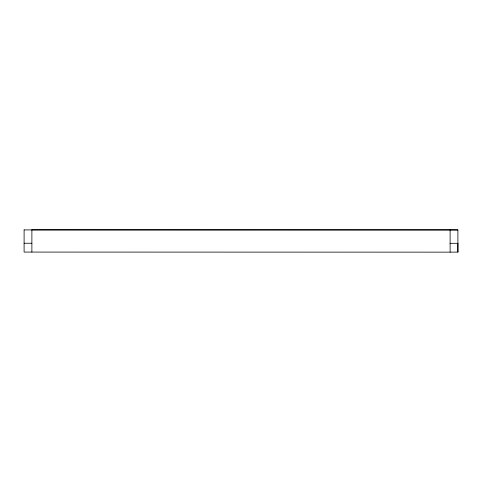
<?xml version="1.0" encoding="UTF-8"?>
<svg xmlns="http://www.w3.org/2000/svg" width="482" height="482" viewBox="0 0 482 482"><rect width="100%" height="100%" fill="white"/><g stroke="black" fill="none" stroke-linecap="round" stroke-linejoin="round"><path stroke-width="0.72" d="M24.106 229.866L24.1 252.08L450.11 252.146L450.116 229.902L31.89 229.854M31.884 252.08L31.89 229.908M24.106 229.914L457.9 229.932L457.894 252.092L450.11 252.146M457.9 229.932L450.116 229.914M457.834 251.785L457.894 252.092L457.9 243.259M24.1 243.241L31.89 243.241M450.11 243.308L457.9 243.308"/></g></svg>
